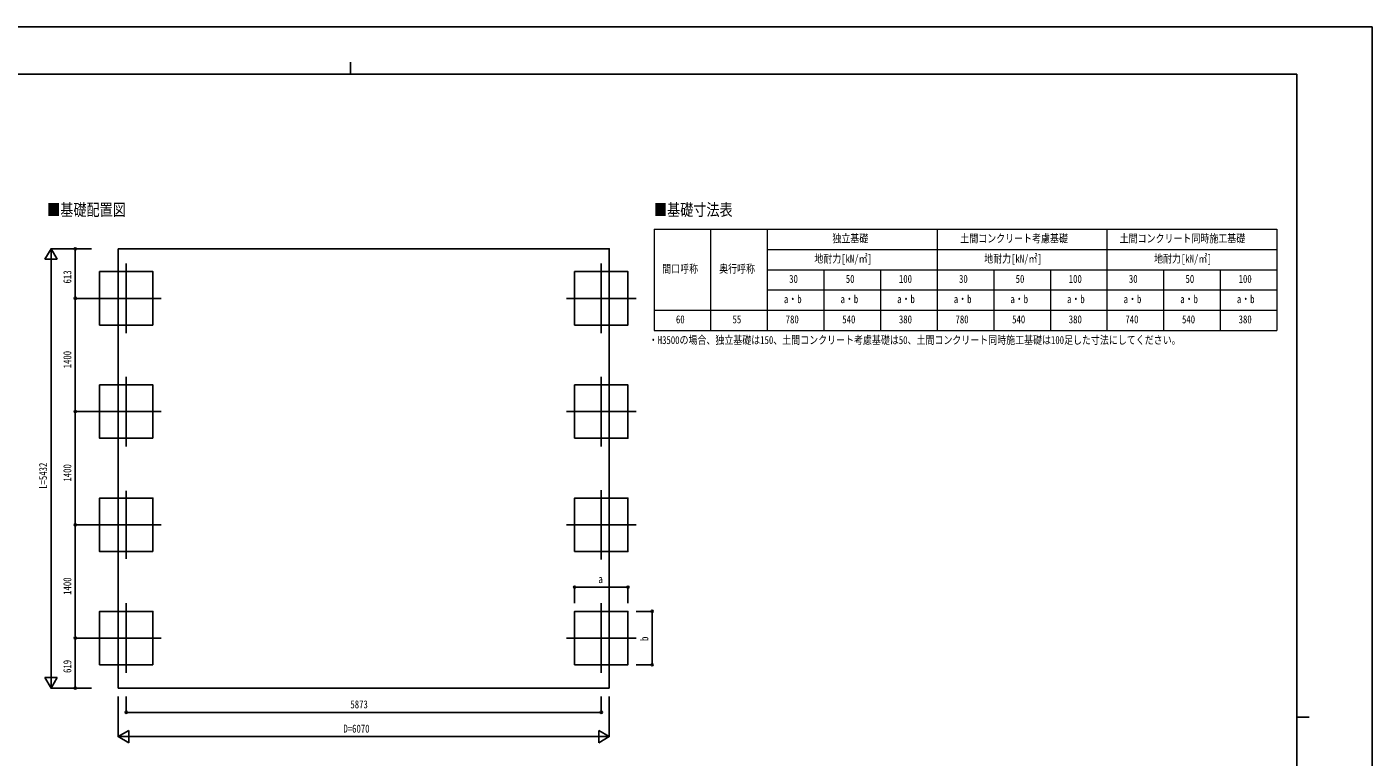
# Model space of a CAD drawing. Units: millimetres, scale not verified. Extents: x -12615 to 12615, y -8910 to 8910.
# Drawn here: x -4016 to 12615, y -118 to 8910 of the extents above; entities that cross this region are included whole.
import ezdxf
from ezdxf.enums import TextEntityAlignment as Align

# ---------------------------------------------------------------- set-up
doc = ezdxf.new("R2010")
doc.units = ezdxf.units.MM
doc.header["$LTSCALE"] = 40
doc.layers.add('0-1_TABLE1', color=7, linetype='Continuous', lineweight=18)
for name, color, linetype in [('0-2_USER1', 3, 'Continuous'), ('0-3_YKK_12', 2, 'Continuous'), ('0-5_YKK_A1', 4, 'Continuous'), ('0-6_YKK_D', 6, 'Continuous'), ('0-7_YKK_ZWAK', 7, 'Continuous')]:
    doc.layers.add(name, color=color, linetype=linetype)
doc.styles.add('ＭＳ ゴシック', font='')
doc.styles.get('ＭＳ ゴシック').set_extended_font_data('MS Gothic')

msp = doc.modelspace()

# ---------------------------------------------------------------- linework, layer by layer
at = {"layer": '0-1_TABLE1'}
for p, q in [((3737.2, 6407.77), (11437.2, 6407.77)), ((3737.2, 6407.77), (3737.2, 5157.77)), ((4437.2, 6407.77), (4437.2, 5157.77)), ((5137.2, 6407.77), (5137.2, 5157.77)), ((7237.2, 6407.77), (7237.2, 5157.77)), ((9337.2, 6407.77), (9337.2, 5157.77)), ((5137.2, 6157.77), (11437.2, 6157.77)), ((5137.2, 5907.77), (11437.2, 5907.77)), ((5837.2, 5907.77), (5837.2, 5157.77)), ((7937.2, 5907.77), (7937.2, 5157.77)), ((10037.2, 5907.77), (10037.2, 5157.77)), ((5137.2, 5657.77), (11437.2, 5657.77)), ((3737.2, 5157.77), (11437.2, 5157.77))]:
    msp.add_line(p, q, dxfattribs=at)
for points in [[(11437.2, 6407.77), (11437.2, 5907.77), (11437.2, 5157.77)], [(6537.2, 5907.77), (6537.2, 5407.77), (6537.2, 5157.77)], [(8637.2, 5907.77), (8637.2, 5407.77), (8637.2, 5157.77)], [(10737.2, 5907.77), (10737.2, 5407.77), (10737.2, 5157.77)], [(3737.2, 5407.77), (4437.2, 5407.77), (5137.2, 5407.77), (11437.2, 5407.77)]]:
    msp.add_lwpolyline(points, dxfattribs=at)
at = {"layer": '0-3_YKK_12'}
for p, q in [((-2787.74, 5983.98), (-2787.74, 5123.98)), ((3085.26, 5983.98), (3085.26, 5123.98)), ((-2357.74, 5553.98), (-3217.74, 5553.98)), ((2655.26, 5553.98), (3515.26, 5553.98)), ((-2787.74, 4583.98), (-2787.74, 3723.98)), ((3085.26, 4583.98), (3085.26, 3723.98)), ((-2357.74, 4153.98), (-3217.74, 4153.98)), ((2655.26, 4153.98), (3515.26, 4153.98)), ((-2787.74, 3175.86), (-2787.74, 2332.09)), ((3085.26, 3183.98), (3085.26, 2323.98)), ((-2357.74, 2753.98), (-3217.74, 2753.98)), ((2655.26, 2753.98), (3515.26, 2753.98)), ((-2787.74, 1783.98), (-2787.74, 923.98)), ((3085.26, 1783.98), (3085.26, 923.98)), ((-2357.74, 1353.98), (-3217.74, 1353.98)), ((2655.26, 1353.98), (3515.26, 1353.98))]:
    msp.add_line(p, q, dxfattribs=at)
at = {"layer": '0-5_YKK_A1'}
for p, q in [((-2886.24, 6167.16), (-2886.24, 735.37)), ((-2886.24, 735.37), (3183.76, 735.37))]:
    msp.add_line(p, q, dxfattribs=at)
msp.add_lwpolyline([(-2886.24, 6167.16), (3183.76, 6167.16), (3183.76, 735.37)], dxfattribs=at)
for points in [[(-2457.74, 5223.98), (-2457.74, 5883.98), (-3117.74, 5883.98), (-3117.74, 5223.98)], [(2755.26, 5223.98), (2755.26, 5883.98), (3415.26, 5883.98), (3415.26, 5223.98)], [(-2457.74, 3823.98), (-2457.74, 4483.98), (-3117.74, 4483.98), (-3117.74, 3823.98)], [(2755.26, 3823.98), (2755.26, 4483.98), (3415.26, 4483.98), (3415.26, 3823.98)], [(-2457.74, 2423.98), (-2457.74, 3083.98), (-3117.74, 3083.98), (-3117.74, 2423.98)], [(2755.26, 2423.98), (2755.26, 3083.98), (3415.26, 3083.98), (3415.26, 2423.98)], [(-2457.74, 1023.98), (-2457.74, 1683.98), (-3117.74, 1683.98), (-3117.74, 1023.98)], [(2755.26, 1023.98), (2755.26, 1683.98), (3415.26, 1683.98), (3415.26, 1023.98)]]:
    msp.add_lwpolyline(points, close=True, dxfattribs=at)
at = {"layer": '0-6_YKK_D'}
for p, q in [((-3717.74, 6167.16), (-3792.74, 6037.25)), ((-3217.74, 6167.16), (-3718.74, 6167.16)), ((-3717.74, 6167.16), (-3642.74, 6037.25)), ((-3717.74, 6167.16), (-3717.74, 5907.35)), ((-3217.74, 6167.16), (-3418.74, 6167.16)), ((-3417.74, 6167.16), (-3417.74, 5553.98)), ((-3792.74, 6037.25), (-3642.74, 6037.25)), ((-3717.74, 885.37), (-3717.74, 6017.16)), ((-3217.74, 5553.98), (-3418.74, 5553.98)), ((-3218.74, 5553.98), (-3418.74, 5553.98)), ((-3417.74, 4153.98), (-3417.74, 5553.98)), ((-3218.74, 4153.98), (-3418.74, 4153.98)), ((-3217.74, 4153.98), (-3418.74, 4153.98)), ((-3417.74, 2753.98), (-3417.74, 4153.98)), ((-3217.74, 2753.98), (-3418.74, 2753.98)), ((-3217.74, 2753.98), (-3418.74, 2753.98)), ((-3417.74, 1353.98), (-3417.74, 2753.98)), ((2755.26, 1783.98), (2755.26, 1984.98)), ((2755.26, 1983.98), (3415.26, 1983.98)), ((3415.26, 1783.98), (3415.26, 1984.98)), ((3515.26, 1683.98), (3716.26, 1683.98)), ((3715.26, 1023.98), (3715.26, 1683.98)), ((-3217.74, 1353.98), (-3418.74, 1353.98)), ((-3217.74, 1353.98), (-3418.74, 1353.98)), ((-3417.74, 735.37), (-3417.74, 1353.98)), ((3515.26, 1023.98), (3716.26, 1023.98)), ((-3717.74, 735.37), (-3792.74, 865.28)), ((-3642.74, 865.28), (-3792.74, 865.28)), ((-3717.74, 735.37), (-3717.74, 995.18)), ((-3717.74, 735.37), (-3642.74, 865.28)), ((-3217.74, 735.37), (-3718.74, 735.37)), ((-3217.74, 735.37), (-3418.74, 735.37)), ((-2886.24, 631.91), (-2886.24, 134.37)), ((-2787.74, 631.91), (-2787.74, 434.37)), ((3085.26, 631.91), (3085.26, 434.37)), ((3183.76, 631.91), (3183.76, 134.37)), ((-2787.74, 435.37), (3085.26, 435.37)), ((-2886.24, 135.37), (-2756.34, 210.37)), ((-2756.34, 60.37), (-2756.34, 210.37)), ((3183.76, 135.37), (3053.85, 210.37)), ((3053.85, 210.37), (3053.85, 60.37)), ((-2886.24, 135.37), (-2756.34, 60.37)), ((-2886.24, 135.37), (-2626.44, 135.37)), ((3033.76, 135.37), (-2736.24, 135.37)), ((3183.76, 135.37), (2923.95, 135.37)), ((3183.76, 135.37), (3053.85, 60.37))]:
    msp.add_line(p, q, dxfattribs=at)
for centre in [(-3417.74, 6167.16), (-3417.74, 5553.98), (-3417.74, 5553.98), (-3417.74, 4153.98), (-3417.74, 4153.98), (-3417.74, 2753.98), (-3417.74, 2753.98), (2755.26, 1983.98), (3415.26, 1983.98), (3715.26, 1683.98), (-3417.74, 1353.98), (-3417.74, 1353.98), (3715.26, 1023.98), (-3417.74, 735.37), (-2787.74, 435.37), (3085.26, 435.37)]:
    msp.add_circle(centre, 12.75, dxfattribs=at)
at = {"layer": '0-7_YKK_ZWAK'}
for p, q in [((11685.06, 8325), (-11714.94, 8325)), ((-14.94, 8475), (-14.94, 8325)), ((11685.06, 8325), (11685.06, -7575)), ((11685.06, 375), (11835.06, 375))]:
    msp.add_line(p, q, dxfattribs=at)
msp.add_lwpolyline([(-12615, -8910), (12615, -8910), (12615, 8910), (-12615, 8910)], close=True, dxfattribs=at)

# ---------------------------------------------------------------- texts
at = {"layer": '0-1_TABLE1', "style": 'ＭＳ ゴシック', "width": 0.8}
for s, p in [('独立基礎', (5942.4, 6215.27)), ('土間コンクリート考慮基礎', (7524, 6215.27)), ('土間コンクリート同時施工基礎', (9494.4, 6215.27)), ('地耐力[kN/㎡]', (5719.2, 5965.27)), ('地耐力[kN/㎡]', (7819.2, 5965.27)), ('地耐力[kN/㎡]', (9919.2, 5965.27)), ('間口呼称', (3838.8, 5840.27)), ('奥行呼称', (4542.4, 5840.27)), ('30', (5408, 5715.27)), ('50', (6108, 5715.27)), ('100', (6764.8, 5715.27)), ('30', (7508, 5715.27)), ('50', (8208, 5715.27)), ('100', (8864.8, 5715.27)), ('30', (9608, 5715.27)), ('50', (10308, 5715.27)), ('100', (10964.8, 5715.27)), ('a・b', (5343.2, 5465.27)), ('a・b', (6043.2, 5465.27)), ('a・b', (6743.2, 5465.27)), ('a・b', (7443.2, 5465.27)), ('a・b', (8143.2, 5465.27)), ('a・b', (8843.2, 5465.27)), ('a・b', (9543.2, 5465.27)), ('a・b', (10243.2, 5465.27)), ('a・b', (10943.2, 5465.27)), ('60', (4008, 5215.27)), ('55', (4708, 5215.27)), ('780', (5364.8, 5215.27)), ('540', (6064.8, 5215.27)), ('380', (6764.8, 5215.27)), ('780', (7464.8, 5215.27)), ('540', (8164.8, 5215.27)), ('380', (8864.8, 5215.27)), ('740', (9564.8, 5215.27)), ('540', (10264.8, 5215.27)), ('380', (10964.8, 5215.27))]:
    msp.add_text(s, height=98.97, dxfattribs=at).set_placement(p, align=Align.BOTTOM_LEFT)
at = {"layer": '0-2_USER1', "style": 'ＭＳ ゴシック', "width": 0.8}
for s, height, p in [('■基礎配置図', 148.5, (-3765.74, 6530.42)), ('■基礎寸法表', 148.5, (3736.68, 6530.53)), ('・H3500の場合、独立基礎は150、土間コンクリート考慮基礎は50、土間コンクリート同時施工基礎は100足した寸法にしてください。', 98.97, (3672.36, 4959.27))]:
    msp.add_text(s, height=height, dxfattribs=at).set_placement(p, align=Align.BOTTOM_LEFT)
at = {"layer": '0-6_YKK_D', "style": 'ＭＳ ゴシック', "width": 0.8}
for s, p in [('613', (-3437.74, 5738.17)), ('1400', (-3437.74, 4688.38)), ('L=5432', (-3737.74, 3199.27)), ('1400', (-3437.74, 3288.38)), ('1400', (-3437.74, 1888.38)), ('b', (3695.26, 1317.98)), ('619', (-3437.74, 922.28))]:
    msp.add_text(s, height=98.97, rotation=90, dxfattribs=at).set_placement(p, align=Align.BOTTOM_LEFT)
for s, p in [('a', (3049.26, 2003.98)), ('5873', (-16.84, 455.37)), ('D=6070', (-103.24, 155.37))]:
    msp.add_text(s, height=98.97, dxfattribs=at).set_placement(p, align=Align.BOTTOM_LEFT)

doc.saveas('drawing.dxf')
